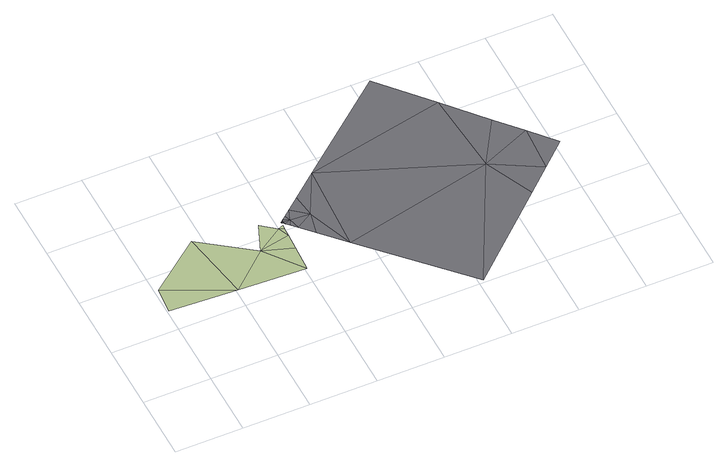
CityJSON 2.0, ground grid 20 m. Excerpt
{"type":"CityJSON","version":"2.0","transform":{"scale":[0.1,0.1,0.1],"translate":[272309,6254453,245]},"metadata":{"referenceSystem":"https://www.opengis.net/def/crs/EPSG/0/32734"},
"CityObjects":{
"terrain1":{"type":"TINRelief","geometry":[{"type":"CompositeSurface","lod":"1","boundaries":[[[0,1,2]],[[2,3,0]],[[2,4,3]],[[5,4,2]],[[4,5,6]],[[4,7,8]],[[4,6,9]],[[7,4,9]],[[7,9,10]],[[10,11,7]]]}]},
"road1":{"type":"Road","attributes":{"highway":"tertiary","name":"Searle Street","surface":"asphalt","lanes":2,"width":8.4},"geometry":[{"type":"MultiSurface","lod":"1","boundaries":[[[12,13,14]],[[15,13,16]],[[17,18,19]],[[19,18,20]],[[21,22,20]],[[23,20,22]],[[24,23,22]],[[25,26,23]],[[27,26,28]],[[28,26,29]],[[30,13,31]],[[16,19,15]],[[32,33,19]],[[21,20,18]],[[34,20,35]],[[25,23,24]],[[23,36,37]],[[26,38,29]],[[27,36,26]],[[39,28,29]],[[23,26,36]],[[25,38,26]],[[37,35,23]],[[23,35,20]],[[34,32,20]],[[19,20,32]],[[15,19,33]],[[16,17,19]],[[40,16,41]],[[41,16,13]],[[31,13,12]],[[42,13,30]],[[43,30,31]],[[41,13,42]],[[14,13,15]]]}]}
},
"vertices":[
[12,350,7],[5,270,7],[206,260,7],[169,473,7],[321,361,7],[406,250,7],[410,331,7],[399,413,7],[356,448,7],[413,381,7],[414,406,7],[415,419,7],
[1070,240,7],[1004,387,7],[815,9,7],[553,286,7],[569,559,7],[492,495,7],[454,463,7],[500,426,7],[441,430,7],[435,447,7],[425,439,7],[421,431,7],[420,435,7],[418,433,7],[417,431,7],[416,430,7],[416,431,7],[416,432,7],[1153,450,7],[1144,307,7],[450,395,7],[484,359,7],[433,413,7],[424,422,7],[418,429,7],[420,427,7],[417,432,7],[415,431,7],[853,794,7],[984,644,7],[1087,525,7],[1218,374,7]
]}
